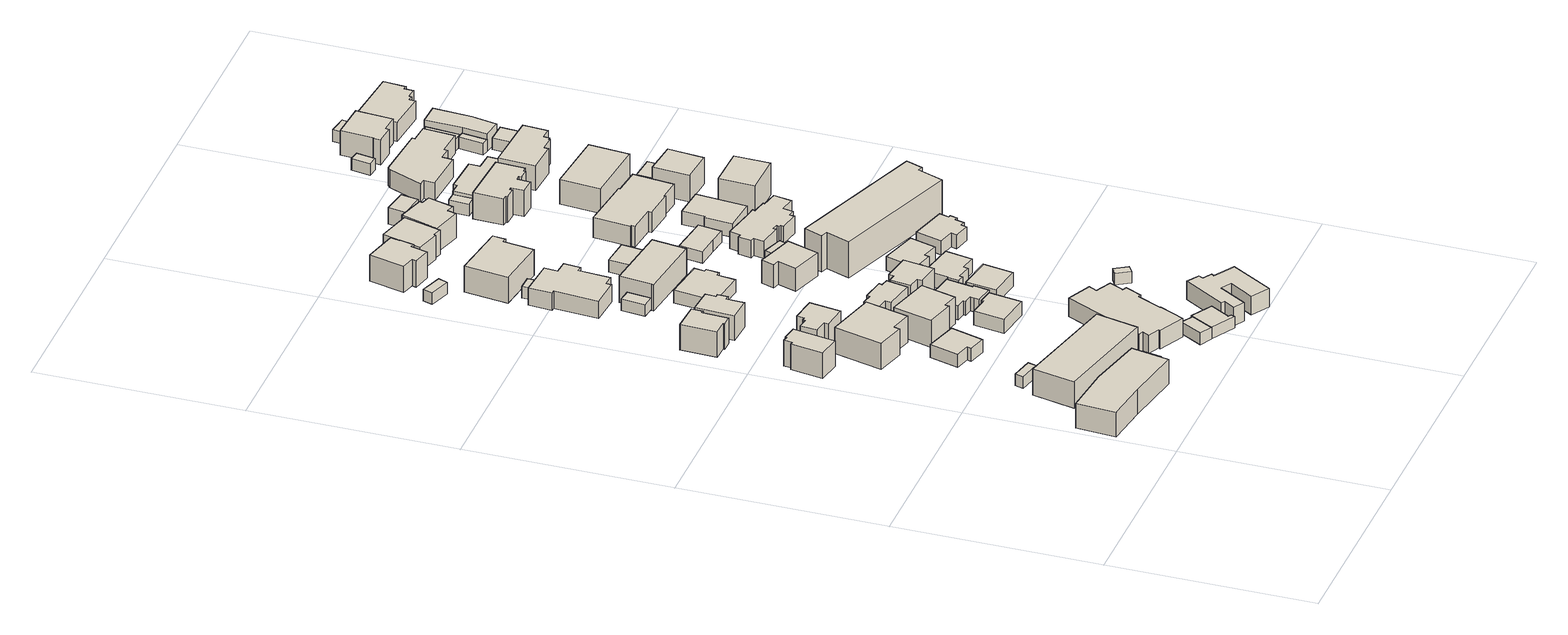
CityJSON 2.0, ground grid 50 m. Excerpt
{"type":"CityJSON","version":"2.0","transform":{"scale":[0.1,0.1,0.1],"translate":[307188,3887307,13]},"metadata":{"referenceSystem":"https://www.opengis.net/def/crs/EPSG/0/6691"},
"CityObjects":{
"building1":{"type":"Building","attributes":{"class":"3001","measuredHeight":2,"BuildingIDAttribute.prefecture":"22","BuildingIDAttribute.city":"22203","BuildingDetailAttribute.surveyYear":2015,"BuildingRiverFloodingRiskAttribute.description":"3","BuildingRiverFloodingRiskAttribute.rankOrg":"1","BuildingRiverFloodingRiskAttribute.depth":0.142,"BuildingRiverFloodingRiskAttribute.adminType":"1","BuildingRiverFloodingRiskAttribute.scale":"2","BuildingRiverFloodingRiskAttribute.duration":0},"geometry":[{"type":"Solid","lod":"1","boundaries":[[[[0,1,2,3,4,5]],[[4,6,7,5]],[[3,8,6,4]],[[2,9,8,3]],[[1,10,9,2]],[[0,11,10,1]],[[5,7,11,0]],[[6,8,9,10,11,7]]]]}]},
"building2":{"type":"Building","attributes":{"class":"3001","measuredHeight":2,"BuildingIDAttribute.prefecture":"22","BuildingIDAttribute.city":"22203","BuildingDetailAttribute.surveyYear":2015},"geometry":[{"type":"Solid","lod":"1","boundaries":[[[[12,13,14,15]],[[14,16,17,15]],[[13,18,16,14]],[[12,19,18,13]],[[15,17,19,12]],[[16,18,19,17]]]]}]},
"building3":{"type":"Building","attributes":{"class":"3001","measuredHeight":2,"BuildingIDAttribute.prefecture":"22","BuildingIDAttribute.city":"22203","BuildingDetailAttribute.surveyYear":2015,"BuildingRiverFloodingRiskAttribute.description":"3","BuildingRiverFloodingRiskAttribute.rankOrg":"1","BuildingRiverFloodingRiskAttribute.depth":0.048,"BuildingRiverFloodingRiskAttribute.adminType":"1","BuildingRiverFloodingRiskAttribute.scale":"2","BuildingRiverFloodingRiskAttribute.duration":0},"geometry":[{"type":"Solid","lod":"1","boundaries":[[[[20,21,22,23]],[[22,24,25,23]],[[21,26,24,22]],[[20,27,26,21]],[[23,25,27,20]],[[24,26,27,25]]]]}]},
"building4":{"type":"Building","attributes":{"class":"3001","measuredHeight":2,"BuildingIDAttribute.prefecture":"22","BuildingIDAttribute.city":"22203","BuildingDetailAttribute.surveyYear":2015,"BuildingRiverFloodingRiskAttribute.description":"3","BuildingRiverFloodingRiskAttribute.rankOrg":"1","BuildingRiverFloodingRiskAttribute.depth":0.373,"BuildingRiverFloodingRiskAttribute.adminType":"1","BuildingRiverFloodingRiskAttribute.scale":"2","BuildingRiverFloodingRiskAttribute.duration":0},"geometry":[{"type":"Solid","lod":"1","boundaries":[[[[28,29,30,31,32,33,34,35]],[[34,36,37,35]],[[33,38,36,34]],[[32,39,38,33]],[[31,40,39,32]],[[30,41,40,31]],[[29,42,41,30]],[[28,43,42,29]],[[35,37,43,28]],[[36,38,39,40,41,42,43,37]]]]}]},
"building5":{"type":"Building","attributes":{"class":"3001","measuredHeight":2,"BuildingIDAttribute.prefecture":"22","BuildingIDAttribute.city":"22203","BuildingDetailAttribute.surveyYear":2015},"geometry":[{"type":"Solid","lod":"1","boundaries":[[[[44,45,46,47]],[[46,48,49,47]],[[45,50,48,46]],[[44,51,50,45]],[[47,49,51,44]],[[48,50,51,49]]]]}]},
"building6":{"type":"Building","attributes":{"class":"3001","measuredHeight":2,"BuildingIDAttribute.prefecture":"22","BuildingIDAttribute.city":"22203","BuildingDetailAttribute.surveyYear":2015},"geometry":[{"type":"Solid","lod":"1","boundaries":[[[[52,53,54,55,56,57]],[[56,58,59,57]],[[55,60,58,56]],[[54,61,60,55]],[[53,62,61,54]],[[52,63,62,53]],[[57,59,63,52]],[[58,60,61,62,63,59]]]]}]},
"building7":{"type":"Building","attributes":{"class":"3001","measuredHeight":2,"BuildingIDAttribute.prefecture":"22","BuildingIDAttribute.city":"22203","BuildingDetailAttribute.surveyYear":2015,"BuildingRiverFloodingRiskAttribute.description":"3","BuildingRiverFloodingRiskAttribute.rankOrg":"1","BuildingRiverFloodingRiskAttribute.depth":0.05,"BuildingRiverFloodingRiskAttribute.adminType":"1","BuildingRiverFloodingRiskAttribute.scale":"2","BuildingRiverFloodingRiskAttribute.duration":0},"geometry":[{"type":"Solid","lod":"1","boundaries":[[[[64,65,66,67,68,69,70,71]],[[70,72,73,71]],[[69,74,72,70]],[[68,75,74,69]],[[67,76,75,68]],[[66,77,76,67]],[[65,78,77,66]],[[64,79,78,65]],[[71,73,79,64]],[[72,74,75,76,77,78,79,73]]]]}]},
"building8":{"type":"Building","attributes":{"class":"3001","measuredHeight":2,"BuildingIDAttribute.prefecture":"22","BuildingIDAttribute.city":"22203","BuildingDetailAttribute.surveyYear":2015,"BuildingRiverFloodingRiskAttribute.description":"3","BuildingRiverFloodingRiskAttribute.rankOrg":"1","BuildingRiverFloodingRiskAttribute.depth":0.159,"BuildingRiverFloodingRiskAttribute.adminType":"1","BuildingRiverFloodingRiskAttribute.scale":"2","BuildingRiverFloodingRiskAttribute.duration":0},"geometry":[{"type":"Solid","lod":"1","boundaries":[[[[80,81,82,83,84,85]],[[84,86,87,85]],[[83,88,86,84]],[[82,89,88,83]],[[81,90,89,82]],[[80,91,90,81]],[[85,87,91,80]],[[86,88,89,90,91,87]]]]}]},
"building9":{"type":"Building","attributes":{"class":"3001","measuredHeight":2,"BuildingIDAttribute.prefecture":"22","BuildingIDAttribute.city":"22203","BuildingDetailAttribute.surveyYear":2015,"BuildingRiverFloodingRiskAttribute.description":"3","BuildingRiverFloodingRiskAttribute.rankOrg":"1","BuildingRiverFloodingRiskAttribute.depth":0.328,"BuildingRiverFloodingRiskAttribute.adminType":"1","BuildingRiverFloodingRiskAttribute.scale":"2","BuildingRiverFloodingRiskAttribute.duration":0},"geometry":[{"type":"Solid","lod":"1","boundaries":[[[[92,93,94,95,96,97,98,99,100,101]],[[100,102,103,101]],[[99,104,102,100]],[[98,105,104,99]],[[97,106,105,98]],[[96,107,106,97]],[[95,108,107,96]],[[94,109,108,95]],[[93,110,109,94]],[[92,111,110,93]],[[101,103,111,92]],[[102,104,105,106,107,108,109,110,111,103]]]]}]},
"building10":{"type":"Building","attributes":{"class":"3001","measuredHeight":2,"BuildingIDAttribute.prefecture":"22","BuildingIDAttribute.city":"22203","BuildingDetailAttribute.surveyYear":2015,"BuildingRiverFloodingRiskAttribute.description":"3","BuildingRiverFloodingRiskAttribute.rankOrg":"1","BuildingRiverFloodingRiskAttribute.depth":0.077,"BuildingRiverFloodingRiskAttribute.adminType":"1","BuildingRiverFloodingRiskAttribute.scale":"2","BuildingRiverFloodingRiskAttribute.duration":0},"geometry":[{"type":"Solid","lod":"1","boundaries":[[[[112,113,114,115,116,117,118,119]],[[118,120,121,119]],[[117,122,120,118]],[[116,123,122,117]],[[115,124,123,116]],[[114,125,124,115]],[[113,126,125,114]],[[112,127,126,113]],[[119,121,127,112]],[[120,122,123,124,125,126,127,121]]]]}]},
"building11":{"type":"Building","attributes":{"class":"3001","measuredHeight":2,"BuildingIDAttribute.prefecture":"22","BuildingIDAttribute.city":"22203","BuildingDetailAttribute.surveyYear":2015,"BuildingRiverFloodingRiskAttribute.description":"3","BuildingRiverFloodingRiskAttribute.rankOrg":"1","BuildingRiverFloodingRiskAttribute.depth":0.062,"BuildingRiverFloodingRiskAttribute.adminType":"1","BuildingRiverFloodingRiskAttribute.scale":"2"},"geometry":[{"type":"Solid","lod":"1","boundaries":[[[[128,129,130,131,132,133]],[[132,134,135,133]],[[131,136,134,132]],[[130,137,136,131]],[[129,138,137,130]],[[128,139,138,129]],[[133,135,139,128]],[[134,136,137,138,139,135]]]]}]},
"building12":{"type":"Building","attributes":{"class":"3001","measuredHeight":2,"BuildingIDAttribute.prefecture":"22","BuildingIDAttribute.city":"22203","BuildingDetailAttribute.surveyYear":2015},"geometry":[{"type":"Solid","lod":"1","boundaries":[[[[140,141,142,143]],[[142,144,145,143]],[[141,146,144,142]],[[140,147,146,141]],[[143,145,147,140]],[[144,146,147,145]]]]}]},
"building13":{"type":"Building","attributes":{"class":"3001","measuredHeight":2,"BuildingIDAttribute.prefecture":"22","BuildingIDAttribute.city":"22203","BuildingDetailAttribute.surveyYear":2015},"geometry":[{"type":"Solid","lod":"1","boundaries":[[[[148,149,150,151,152,153,154,155,156,157,158,159,160,161,162,163]],[[162,164,165,163]],[[161,166,164,162]],[[160,167,166,161]],[[159,168,167,160]],[[158,169,168,159]],[[157,170,169,158]],[[156,171,170,157]],[[155,172,171,156]],[[154,173,172,155]],[[153,174,173,154]],[[152,175,174,153]],[[151,176,175,152]],[[150,177,176,151]],[[149,178,177,150]],[[148,179,178,149]],[[163,165,179,148]],[[164,166,167,168,169,170,171,172,173,174,175,176,177,178,179,165]]]]}]},
"building14":{"type":"Building","attributes":{"class":"3001","measuredHeight":2,"BuildingIDAttribute.prefecture":"22","BuildingIDAttribute.city":"22203","BuildingDetailAttribute.surveyYear":2015},"geometry":[{"type":"Solid","lod":"1","boundaries":[[[[180,181,182,183,184,185]],[[184,186,187,185]],[[183,188,186,184]],[[182,189,188,183]],[[181,190,189,182]],[[180,191,190,181]],[[185,187,191,180]],[[186,188,189,190,191,187]]]]}]},
"building15":{"type":"Building","attributes":{"class":"3001","measuredHeight":2,"BuildingIDAttribute.prefecture":"22","BuildingIDAttribute.city":"22203","BuildingDetailAttribute.surveyYear":2015,"BuildingRiverFloodingRiskAttribute.description":"3","BuildingRiverFloodingRiskAttribute.rankOrg":"1","BuildingRiverFloodingRiskAttribute.depth":0.125,"BuildingRiverFloodingRiskAttribute.adminType":"1","BuildingRiverFloodingRiskAttribute.scale":"2","BuildingRiverFloodingRiskAttribute.duration":0},"geometry":[{"type":"Solid","lod":"1","boundaries":[[[[192,193,194,195,196,197,198,199,200,201]],[[200,202,203,201]],[[199,204,202,200]],[[198,205,204,199]],[[197,206,205,198]],[[196,207,206,197]],[[195,208,207,196]],[[194,209,208,195]],[[193,210,209,194]],[[192,211,210,193]],[[201,203,211,192]],[[202,204,205,206,207,208,209,210,211,203]]]]}]},
"building16":{"type":"Building","attributes":{"class":"3001","measuredHeight":2,"BuildingIDAttribute.prefecture":"22","BuildingIDAttribute.city":"22203","BuildingDetailAttribute.surveyYear":2015},"geometry":[{"type":"Solid","lod":"1","boundaries":[[[[212,213,214,215,216,217]],[[216,218,219,217]],[[215,220,218,216]],[[214,221,220,215]],[[213,222,221,214]],[[212,223,222,213]],[[217,219,223,212]],[[218,220,221,222,223,219]]]]}]},
"building17":{"type":"Building","attributes":{"class":"3003","measuredHeight":2,"BuildingIDAttribute.prefecture":"22","BuildingIDAttribute.city":"22203","BuildingDetailAttribute.surveyYear":2015,"BuildingRiverFloodingRiskAttribute.description":"3","BuildingRiverFloodingRiskAttribute.rankOrg":"1","BuildingRiverFloodingRiskAttribute.depth":0.015,"BuildingRiverFloodingRiskAttribute.adminType":"1","BuildingRiverFloodingRiskAttribute.scale":"2","BuildingRiverFloodingRiskAttribute.duration":0},"geometry":[{"type":"Solid","lod":"1","boundaries":[[[[224,225,226,227]],[[226,228,229,227]],[[225,230,228,226]],[[224,231,230,225]],[[227,229,231,224]],[[228,230,231,229]]]]}]},
"building18":{"type":"Building","attributes":{"class":"3003","measuredHeight":2,"BuildingIDAttribute.prefecture":"22","BuildingIDAttribute.city":"22203","BuildingDetailAttribute.surveyYear":2015},"geometry":[{"type":"Solid","lod":"1","boundaries":[[[[232,233,234,235]],[[234,236,237,235]],[[233,238,236,234]],[[232,239,238,233]],[[235,237,239,232]],[[236,238,239,237]]]]}]},
"building19":{"type":"Building","attributes":{"class":"3001","measuredHeight":2,"BuildingIDAttribute.prefecture":"22","BuildingIDAttribute.city":"22203","BuildingDetailAttribute.surveyYear":2015,"BuildingRiverFloodingRiskAttribute.description":"3","BuildingRiverFloodingRiskAttribute.rankOrg":"1","BuildingRiverFloodingRiskAttribute.depth":0.062,"BuildingRiverFloodingRiskAttribute.adminType":"1","BuildingRiverFloodingRiskAttribute.scale":"2"},"geometry":[{"type":"Solid","lod":"1","boundaries":[[[[240,241,242,243,244,245,246,247,248,249,250]],[[249,251,252,250]],[[248,253,251,249]],[[247,254,253,248]],[[246,255,254,247]],[[245,256,255,246]],[[244,257,256,245]],[[243,258,257,244]],[[242,259,258,243]],[[241,260,259,242]],[[240,261,260,241]],[[250,252,261,240]],[[251,253,254,255,256,257,258,259,260,261,252]]]]}]},
"building20":{"type":"Building","attributes":{"class":"3001","measuredHeight":2,"BuildingIDAttribute.prefecture":"22","BuildingIDAttribute.city":"22203","BuildingDetailAttribute.surveyYear":2015,"BuildingRiverFloodingRiskAttribute.description":"3","BuildingRiverFloodingRiskAttribute.rankOrg":"1","BuildingRiverFloodingRiskAttribute.depth":0.014,"BuildingRiverFloodingRiskAttribute.adminType":"1","BuildingRiverFloodingRiskAttribute.scale":"2","BuildingRiverFloodingRiskAttribute.duration":0},"geometry":[{"type":"Solid","lod":"1","boundaries":[[[[262,263,264,265,266,267,268,269,270,271,272,273]],[[272,274,275,273]],[[271,276,274,272]],[[270,277,276,271]],[[269,278,277,270]],[[268,279,278,269]],[[267,280,279,268]],[[266,281,280,267]],[[265,282,281,266]],[[264,283,282,265]],[[263,284,283,264]],[[262,285,284,263]],[[273,275,285,262]],[[274,276,277,278,279,280,281,282,283,284,285,275]]]]}]},
"building21":{"type":"Building","attributes":{"class":"3001","measuredHeight":2,"BuildingIDAttribute.prefecture":"22","BuildingIDAttribute.city":"22203","BuildingDetailAttribute.surveyYear":2015},"geometry":[{"type":"Solid","lod":"1","boundaries":[[[[286,287,288,289]],[[288,290,291,289]],[[287,292,290,288]],[[286,293,292,287]],[[289,291,293,286]],[[290,292,293,291]]]]}]},
"building22":{"type":"Building","attributes":{"class":"3001","measuredHeight":2,"BuildingIDAttribute.prefecture":"22","BuildingIDAttribute.city":"22203","BuildingDetailAttribute.surveyYear":2015,"BuildingRiverFloodingRiskAttribute.description":"3","BuildingRiverFloodingRiskAttribute.rankOrg":"1","BuildingRiverFloodingRiskAttribute.depth":0.091,"BuildingRiverFloodingRiskAttribute.adminType":"1","BuildingRiverFloodingRiskAttribute.scale":"2","BuildingRiverFloodingRiskAttribute.duration":0},"geometry":[{"type":"Solid","lod":"1","boundaries":[[[[294,295,296,297,298,299,300,301]],[[300,302,303,301]],[[299,304,302,300]],[[298,305,304,299]],[[297,306,305,298]],[[296,307,306,297]],[[295,308,307,296]],[[294,309,308,295]],[[301,303,309,294]],[[302,304,305,306,307,308,309,303]]]]}]},
"building23":{"type":"Building","attributes":{"class":"3001","measuredHeight":2,"BuildingIDAttribute.prefecture":"22","BuildingIDAttribute.city":"22203","BuildingDetailAttribute.surveyYear":2015,"BuildingRiverFloodingRiskAttribute.description":"3","BuildingRiverFloodingRiskAttribute.rankOrg":"1","BuildingRiverFloodingRiskAttribute.depth":0.058,"BuildingRiverFloodingRiskAttribute.adminType":"1","BuildingRiverFloodingRiskAttribute.scale":"2"},"geometry":[{"type":"Solid","lod":"1","boundaries":[[[[310,311,312,313,314,315,316,317]],[[316,318,319,317]],[[315,320,318,316]],[[314,321,320,315]],[[313,322,321,314]],[[312,323,322,313]],[[311,324,323,312]],[[310,325,324,311]],[[317,319,325,310]],[[318,320,321,322,323,324,325,319]]]]}]},
"building24":{"type":"Building","attributes":{"class":"3001","measuredHeight":2,"BuildingIDAttribute.prefecture":"22","BuildingIDAttribute.city":"22203","BuildingDetailAttribute.surveyYear":2015,"BuildingRiverFloodingRiskAttribute.description":"3","BuildingRiverFloodingRiskAttribute.rankOrg":"1","BuildingRiverFloodingRiskAttribute.depth":0.061,"BuildingRiverFloodingRiskAttribute.adminType":"1","BuildingRiverFloodingRiskAttribute.scale":"2","BuildingRiverFloodingRiskAttribute.duration":0},"geometry":[{"type":"Solid","lod":"1","boundaries":[[[[326,327,328,329,330]],[[329,331,332,330]],[[328,333,331,329]],[[327,334,333,328]],[[326,335,334,327]],[[330,332,335,326]],[[331,333,334,335,332]]]]}]},
"building25":{"type":"Building","attributes":{"class":"3001","measuredHeight":2,"BuildingIDAttribute.prefecture":"22","BuildingIDAttribute.city":"22203","BuildingDetailAttribute.surveyYear":2015,"BuildingRiverFloodingRiskAttribute.description":"3","BuildingRiverFloodingRiskAttribute.rankOrg":"1","BuildingRiverFloodingRiskAttribute.depth":0.121,"BuildingRiverFloodingRiskAttribute.adminType":"1","BuildingRiverFloodingRiskAttribute.scale":"2","BuildingRiverFloodingRiskAttribute.duration":0},"geometry":[{"type":"Solid","lod":"1","boundaries":[[[[336,337,338,339,340,341,342,343,344,345,346,347,348,349]],[[348,350,351,349]],[[347,352,350,348]],[[346,353,352,347]],[[345,354,353,346]],[[344,355,354,345]],[[343,356,355,344]],[[342,357,356,343]],[[341,358,357,342]],[[340,359,358,341]],[[339,360,359,340]],[[338,361,360,339]],[[337,362,361,338]],[[336,363,362,337]],[[349,351,363,336]],[[350,352,353,354,355,356,357,358,359,360,361,362,363,351]]]]}]},
"building26":{"type":"Building","attributes":{"class":"3001","measuredHeight":2,"BuildingIDAttribute.prefecture":"22","BuildingIDAttribute.city":"22203","BuildingDetailAttribute.surveyYear":2015,"BuildingRiverFloodingRiskAttribute.description":"3","BuildingRiverFloodingRiskAttribute.rankOrg":"1","BuildingRiverFloodingRiskAttribute.depth":0.13,"BuildingRiverFloodingRiskAttribute.adminType":"1","BuildingRiverFloodingRiskAttribute.scale":"2","BuildingRiverFloodingRiskAttribute.duration":0},"geometry":[{"type":"Solid","lod":"1","boundaries":[[[[364,365,366,367,368,369]],[[368,370,371,369]],[[367,372,370,368]],[[366,373,372,367]],[[365,374,373,366]],[[364,375,374,365]],[[369,371,375,364]],[[370,372,373,374,375,371]]]]}]},
"building27":{"type":"Building","attributes":{"class":"3001","measuredHeight":2,"BuildingIDAttribute.prefecture":"22","BuildingIDAttribute.city":"22203","BuildingDetailAttribute.surveyYear":2015},"geometry":[{"type":"Solid","lod":"1","boundaries":[[[[376,377,378,379,380,381,382,383,384,385]],[[384,386,387,385]],[[383,388,386,384]],[[382,389,388,383]],[[381,390,389,382]],[[380,391,390,381]],[[379,392,391,380]],[[378,393,392,379]],[[377,394,393,378]],[[376,395,394,377]],[[385,387,395,376]],[[386,388,389,390,391,392,393,394,395,387]]]]}]},
"building28":{"type":"Building","attributes":{"class":"3001","measuredHeight":2,"BuildingIDAttribute.prefecture":"22","BuildingIDAttribute.city":"22203","BuildingDetailAttribute.surveyYear":2015},"geometry":[{"type":"Solid","lod":"1","boundaries":[[[[396,397,398,399]],[[398,400,401,399]],[[397,402,400,398]],[[396,403,402,397]],[[399,401,403,396]],[[400,402,403,401]]]]}]},
"building29":{"type":"Building","attributes":{"class":"3001","measuredHeight":2,"BuildingIDAttribute.prefecture":"22","BuildingIDAttribute.city":"22203","BuildingDetailAttribute.surveyYear":2015,"BuildingRiverFloodingRiskAttribute.description":"3","BuildingRiverFloodingRiskAttribute.rankOrg":"1","BuildingRiverFloodingRiskAttribute.depth":0.144,"BuildingRiverFloodingRiskAttribute.adminType":"1","BuildingRiverFloodingRiskAttribute.scale":"2"},"geometry":[{"type":"Solid","lod":"1","boundaries":[[[[404,405,406,407,408,409]],[[408,410,411,409]],[[407,412,410,408]],[[406,413,412,407]],[[405,414,413,406]],[[404,415,414,405]],[[409,411,415,404]],[[410,412,413,414,415,411]]]]}]},
"building30":{"type":"Building","attributes":{"class":"3001","measuredHeight":2,"BuildingIDAttribute.prefecture":"22","BuildingIDAttribute.city":"22203","BuildingDetailAttribute.surveyYear":2015},"geometry":[{"type":"Solid","lod":"1","boundaries":[[[[416,417,418,419,420,421,422,423,424,425]],[[424,426,427,425]],[[423,428,426,424]],[[422,429,428,423]],[[421,430,429,422]],[[420,431,430,421]],[[419,432,431,420]],[[418,433,432,419]],[[417,434,433,418]],[[416,435,434,417]],[[425,427,435,416]],[[426,428,429,430,431,432,433,434,435,427]]]]}]},
"building31":{"type":"Building","attributes":{"class":"3001","measuredHeight":2,"BuildingIDAttribute.prefecture":"22","BuildingIDAttribute.city":"22203","BuildingDetailAttribute.surveyYear":2015},"geometry":[{"type":"Solid","lod":"1","boundaries":[[[[436,437,438,439]],[[438,440,441,439]],[[437,442,440,438]],[[436,443,442,437]],[[439,441,443,436]],[[440,442,443,441]]]]}]},
"building32":{"type":"Building","attributes":{"class":"3001","measuredHeight":2,"BuildingIDAttribute.prefecture":"22","BuildingIDAttribute.city":"22203","BuildingDetailAttribute.surveyYear":2015,"BuildingRiverFloodingRiskAttribute.description":"3","BuildingRiverFloodingRiskAttribute.rankOrg":"1","BuildingRiverFloodingRiskAttribute.depth":0.283,"BuildingRiverFloodingRiskAttribute.adminType":"1","BuildingRiverFloodingRiskAttribute.scale":"2","BuildingRiverFloodingRiskAttribute.duration":0},"geometry":[{"type":"Solid","lod":"1","boundaries":[[[[444,445,446,447]],[[446,448,449,447]],[[445,450,448,446]],[[444,451,450,445]],[[447,449,451,444]],[[448,450,451,449]]]]}]},
"building33":{"type":"Building","attributes":{"class":"3001","measuredHeight":2,"BuildingIDAttribute.prefecture":"22","BuildingIDAttribute.city":"22203","BuildingDetailAttribute.surveyYear":2015,"BuildingRiverFloodingRiskAttribute.description":"3","BuildingRiverFloodingRiskAttribute.rankOrg":"1","BuildingRiverFloodingRiskAttribute.depth":0.06,"BuildingRiverFloodingRiskAttribute.adminType":"1","BuildingRiverFloodingRiskAttribute.scale":"2","BuildingRiverFloodingRiskAttribute.duration":0},"geometry":[{"type":"Solid","lod":"1","boundaries":[[[[452,453,454,455,456,457,458,459]],[[458,460,461,459]],[[457,462,460,458]],[[456,463,462,457]],[[455,464,463,456]],[[454,465,464,455]],[[453,466,465,454]],[[452,467,466,453]],[[459,461,467,452]],[[460,462,463,464,465,466,467,461]]]]}]},
"building34":{"type":"Building","attributes":{"class":"3001","measuredHeight":2,"BuildingIDAttribute.prefecture":"22","BuildingIDAttribute.city":"22203","BuildingDetailAttribute.surveyYear":2015},"geometry":[{"type":"Solid","lod":"1","boundaries":[[[[468,469,470,471,472,473,474,475]],[[474,476,477,475]],[[473,478,476,474]],[[472,479,478,473]],[[471,480,479,472]],[[470,481,480,471]],[[469,482,481,470]],[[468,483,482,469]],[[475,477,483,468]],[[476,478,479,480,481,482,483,477]]]]}]},
"building35":{"type":"Building","attributes":{"class":"3001","measuredHeight":2,"BuildingIDAttribute.prefecture":"22","BuildingIDAttribute.city":"22203","BuildingDetailAttribute.surveyYear":2015},"geometry":[{"type":"Solid","lod":"1","boundaries":[[[[484,485,486,487]],[[486,488,489,487]],[[485,490,488,486]],[[484,491,490,485]],[[487,489,491,484]],[[488,490,491,489]]]]}]},
"building36":{"type":"Building","attributes":{"class":"3001","measuredHeight":2,"BuildingIDAttribute.prefecture":"22","BuildingIDAttribute.city":"22203","BuildingDetailAttribute.surveyYear":2015,"BuildingRiverFloodingRiskAttribute.description":"3","BuildingRiverFloodingRiskAttribute.rankOrg":"1","BuildingRiverFloodingRiskAttribute.depth":0.018,"BuildingRiverFloodingRiskAttribute.adminType":"1","BuildingRiverFloodingRiskAttribute.scale":"2","BuildingRiverFloodingRiskAttribute.duration":0},"geometry":[{"type":"Solid","lod":"1","boundaries":[[[[492,493,494,495,496,497]],[[496,498,499,497]],[[495,500,498,496]],[[494,501,500,495]],[[493,502,501,494]],[[492,503,502,493]],[[497,499,503,492]],[[498,500,501,502,503,499]]]]}]},
"building37":{"type":"Building","attributes":{"class":"3001","measuredHeight":2,"BuildingIDAttribute.prefecture":"22","BuildingIDAttribute.city":"22203","BuildingDetailAttribute.surveyYear":2015,"BuildingRiverFloodingRiskAttribute.description":"3","BuildingRiverFloodingRiskAttribute.rankOrg":"1","BuildingRiverFloodingRiskAttribute.depth":0.148,"BuildingRiverFloodingRiskAttribute.adminType":"1","BuildingRiverFloodingRiskAttribute.scale":"2"},"geometry":[{"type":"Solid","lod":"1","boundaries":[[[[504,505,506,507,508,509,510,511]],[[510,512,513,511]],[[509,514,512,510]],[[508,515,514,509]],[[507,516,515,508]],[[506,517,516,507]],[[505,518,517,506]],[[504,519,518,505]],[[511,513,519,504]],[[512,514,515,516,517,518,519,513]]]]}]},
"building38":{"type":"Building","attributes":{"class":"3001","measuredHeight":2,"BuildingIDAttribute.prefecture":"22","BuildingIDAttribute.city":"22203","BuildingDetailAttribute.surveyYear":2015},"geometry":[{"type":"Solid","lod":"1","boundaries":[[[[520,521,522,523,524,525,526,527,528,529,530,531]],[[530,532,533,531]],[[529,534,532,530]],[[528,535,534,529]],[[527,536,535,528]],[[526,537,536,527]],[[525,538,537,526]],[[524,539,538,525]],[[523,540,539,524]],[[522,541,540,523]],[[521,542,541,522]],[[520,543,542,521]],[[531,533,543,520]],[[532,534,535,536,537,538,539,540,541,542,543,533]]]]}]},
"building39":{"type":"Building","attributes":{"class":"3001","measuredHeight":2,"BuildingIDAttribute.prefecture":"22","BuildingIDAttribute.city":"22203","BuildingDetailAttribute.surveyYear":2015},"geometry":[{"type":"Solid","lod":"1","boundaries":[[[[544,545,546,547]],[[546,548,549,547]],[[545,550,548,546]],[[544,551,550,545]],[[547,549,551,544]],[[548,550,551,549]]]]}]},
"building40":{"type":"Building","attributes":{"class":"3001","measuredHeight":2,"BuildingIDAttribute.prefecture":"22","BuildingIDAttribute.city":"22203","BuildingDetailAttribute.surveyYear":2015,"BuildingRiverFloodingRiskAttribute.description":"3","BuildingRiverFloodingRiskAttribute.rankOrg":"1","BuildingRiverFloodingRiskAttribute.depth":0.036,"BuildingRiverFloodingRiskAttribute.adminType":"1","BuildingRiverFloodingRiskAttribute.scale":"2"},"geometry":[{"type":"Solid","lod":"1","boundaries":[[[[552,553,554,555,556,557,558,559,560,561,562,563,564,565,566,567,568,569,570,571,572,573,574]],[[573,575,576,574]],[[572,577,575,573]],[[571,578,577,572]],[[570,579,578,571]],[[569,580,579,570]],[[568,581,580,569]],[[567,582,581,568]],[[566,583,582,567]],[[565,584,583,566]],[[564,585,584,565]],[[563,586,585,564]],[[562,587,586,563]],[[561,588,587,562]],[[560,589,588,561]],[[559,590,589,560]],[[558,591,590,559]],[[557,592,591,558]],[[556,593,592,557]],[[555,594,593,556]],[[554,595,594,555]],[[553,596,595,554]],[[552,597,596,553]],[[574,576,597,552]],[[575,577,578,579,580,581,582,583,584,585,586,587,588,589,590,591,592,593,594,595,596,597,576]]]]}]},
"building41":{"type":"Building","attributes":{"class":"3002","measuredHeight":2,"BuildingIDAttribute.prefecture":"22","BuildingIDAttribute.city":"22203","BuildingDetailAttribute.surveyYear":2015,"BuildingRiverFloodingRiskAttribute.description":"3","BuildingRiverFloodingRiskAttribute.rankOrg":"1","BuildingRiverFloodingRiskAttribute.depth":0.064,"BuildingRiverFloodingRiskAttribute.adminType":"1","BuildingRiverFloodingRiskAttribute.scale":"2"},"geometry":[{"type":"Solid","lod":"1","boundaries":[[[[598,599,600,601,602,603,604,605]],[[604,606,607,605]],[[603,608,606,604]],[[602,609,608,603]],[[601,610,609,602]],[[600,611,610,601]],[[599,612,611,600]],[[598,613,612,599]],[[605,607,613,598]],[[606,608,609,610,611,612,613,607]]]]}]},
"building42":{"type":"Building","attributes":{"class":"3001","measuredHeight":2,"BuildingIDAttribute.prefecture":"22","BuildingIDAttribute.city":"22203","BuildingDetailAttribute.surveyYear":2015,"BuildingRiverFloodingRiskAttribute.description":"3","BuildingRiverFloodingRiskAttribute.rankOrg":"1","BuildingRiverFloodingRiskAttribute.depth":0.148,"BuildingRiverFloodingRiskAttribute.adminType":"1","BuildingRiverFloodingRiskAttribute.scale":"2","BuildingRiverFloodingRiskAttribute.duration":0},"geometry":[{"type":"Solid","lod":"1","boundaries":[[[[614,615,616,617]],[[616,618,619,617]],[[615,620,618,616]],[[614,621,620,615]],[[617,619,621,614]],[[618,620,621,619]]]]}]},
"building43":{"type":"Building","attributes":{"class":"3001","measuredHeight":2,"BuildingIDAttribute.prefecture":"22","BuildingIDAttribute.city":"22203","BuildingDetailAttribute.surveyYear":2015,"BuildingRiverFloodingRiskAttribute.description":"3","BuildingRiverFloodingRiskAttribute.rankOrg":"1","BuildingRiverFloodingRiskAttribute.depth":0.015,"BuildingRiverFloodingRiskAttribute.adminType":"1","BuildingRiverFloodingRiskAttribute.scale":"2","BuildingRiverFloodingRiskAttribute.duration":0},"geometry":[{"type":"Solid","lod":"1","boundaries":[[[[622,623,624,625,626,627]],[[626,628,629,627]],[[625,630,628,626]],[[624,631,630,625]],[[623,632,631,624]],[[622,633,632,623]],[[627,629,633,622]],[[628,630,631,632,633,629]]]]}]},
"building44":{"type":"Building","attributes":{"class":"3001","measuredHeight":2,"BuildingIDAttribute.prefecture":"22","BuildingIDAttribute.city":"22203","BuildingDetailAttribute.surveyYear":2015,"BuildingRiverFloodingRiskAttribute.description":"3","BuildingRiverFloodingRiskAttribute.rankOrg":"1","BuildingRiverFloodingRiskAttribute.depth":0.052,"BuildingRiverFloodingRiskAttribute.adminType":"1","BuildingRiverFloodingRiskAttribute.scale":"2","BuildingRiverFloodingRiskAttribute.duration":0},"geometry":[{"type":"Solid","lod":"1","boundaries":[[[[634,635,636,637,638,639,640,641,642,643,644,645]],[[644,646,647,645]],[[643,648,646,644]],[[642,649,648,643]],[[641,650,649,642]],[[640,651,650,641]],[[639,652,651,640]],[[638,653,652,639]],[[637,654,653,638]],[[636,655,654,637]],[[635,656,655,636]],[[634,657,656,635]],[[645,647,657,634]],[[646,648,649,650,651,652,653,654,655,656,657,647]]]]}]},
"building45":{"type":"Building","attributes":{"class":"3003","measuredHeight":2,"BuildingIDAttribute.prefecture":"22","BuildingIDAttribute.city":"22203","BuildingDetailAttribute.surveyYear":2015,"BuildingRiverFloodingRiskAttribute.description":"3","BuildingRiverFloodingRiskAttribute.rankOrg":"1","BuildingRiverFloodingRiskAttribute.depth":0.175,"BuildingRiverFloodingRiskAttribute.adminType":"1","BuildingRiverFloodingRiskAttribute.scale":"2"},"geometry":[{"type":"Solid","lod":"1","boundaries":[[[[658,659,660,661]],[[660,662,663,661]],[[659,664,662,660]],[[658,665,664,659]],[[661,663,665,658]],[[662,664,665,663]]]]}]},
"building46":{"type":"Building","attributes":{"class":"3001","measuredHeight":2,"BuildingIDAttribute.prefecture":"22","BuildingIDAttribute.city":"22203","BuildingDetailAttribute.surveyYear":2015,"BuildingRiverFloodingRiskAttribute.description":"3","BuildingRiverFloodingRiskAttribute.rankOrg":"1","BuildingRiverFloodingRiskAttribute.depth":0.132,"BuildingRiverFloodingRiskAttribute.adminType":"1","BuildingRiverFloodingRiskAttribute.scale":"2","BuildingRiverFloodingRiskAttribute.duration":0},"geometry":[{"type":"Solid","lod":"1","boundaries":[[[[666,667,668,669,670,671,672,673,674,675,676,677,678,679,680,681]],[[680,682,683,681]],[[679,684,682,680]],[[678,685,684,679]],[[677,686,685,678]],[[676,687,686,677]],[[675,688,687,676]],[[674,689,688,675]],[[673,690,689,674]],[[672,691,690,673]],[[671,692,691,672]],[[670,693,692,671]],[[669,694,693,670]],[[668,695,694,669]],[[667,696,695,668]],[[666,697,696,667]],[[681,683,697,666]],[[682,684,685,686,687,688,689,690,691,692,693,694,695,696,697,683]]]]}]},
"building47":{"type":"Building","attributes":{"class":"3001","measuredHeight":2,"BuildingIDAttribute.prefecture":"22","BuildingIDAttribute.city":"22203","BuildingDetailAttribute.surveyYear":2015},"geometry":[{"type":"Solid","lod":"1","boundaries":[[[[698,699,700,701]],[[700,702,703,701]],[[699,704,702,700]],[[698,705,704,699]],[[701,703,705,698]],[[702,704,705,703]]]]}]},
"building48":{"type":"Building","attributes":{"class":"3001","measuredHeight":2,"BuildingIDAttribute.prefecture":"22","BuildingIDAttribute.city":"22203","BuildingDetailAttribute.surveyYear":2015},"geometry":[{"type":"Solid","lod":"1","boundaries":[[[[706,707,708,709,710,711,712,713,714]],[[713,715,716,714]],[[712,717,715,713]],[[711,718,717,712]],[[710,719,718,711]],[[709,720,719,710]],[[708,721,720,709]],[[707,722,721,708]],[[706,723,722,707]],[[714,716,723,706]],[[715,717,718,719,720,721,722,723,716]]]]}]},
"building49":{"type":"Building","attributes":{"class":"3001","measuredHeight":2,"BuildingIDAttribute.prefecture":"22","BuildingIDAttribute.city":"22203","BuildingDetailAttribute.surveyYear":2015},"geometry":[{"type":"Solid","lod":"1","boundaries":[[[[724,725,726,727]],[[726,728,729,727]],[[725,730,728,726]],[[724,731,730,725]],[[727,729,731,724]],[[728,730,731,729]]]]}]},
"building50":{"type":"Building","attributes":{"class":"3001","measuredHeight":2,"BuildingIDAttribute.prefecture":"22","BuildingIDAttribute.city":"22203","BuildingDetailAttribute.surveyYear":2015},"geometry":[{"type":"Solid","lod":"1","boundaries":[[[[732,733,734,735]],[[734,736,737,735]],[[733,738,736,734]],[[732,739,738,733]],[[735,737,739,732]],[[736,738,739,737]]]]}]},
"building51":{"type":"Building","attributes":{"class":"3003","measuredHeight":2,"BuildingIDAttribute.prefecture":"22","BuildingIDAttribute.city":"22203","BuildingDetailAttribute.surveyYear":2015},"geometry":[{"type":"Solid","lod":"1","boundaries":[[[[740,741,742,743]],[[742,744,745,743]],[[741,746,744,742]],[[740,747,746,741]],[[743,745,747,740]],[[744,746,747,745]]]]}]},
"building52":{"type":"Building","attributes":{"class":"3001","measuredHeight":2,"BuildingIDAttribute.prefecture":"22","BuildingIDAttribute.city":"22203","BuildingDetailAttribute.surveyYear":2015,"BuildingRiverFloodingRiskAttribute.description":"3","BuildingRiverFloodingRiskAttribute.rankOrg":"1","BuildingRiverFloodingRiskAttribute.depth":0.107,"BuildingRiverFloodingRiskAttribute.adminType":"1","BuildingRiverFloodingRiskAttribute.scale":"2"},"geometry":[{"type":"Solid","lod":"1","boundaries":[[[[748,749,750,751,752,753,754,755,756,757,758,759,760]],[[759,761,762,760]],[[758,763,761,759]],[[757,764,763,758]],[[756,765,764,757]],[[755,766,765,756]],[[754,767,766,755]],[[753,768,767,754]],[[752,769,768,753]],[[751,770,769,752]],[[750,771,770,751]],[[749,772,771,750]],[[748,773,772,749]],[[760,762,773,748]],[[761,763,764,765,766,767,768,769,770,771,772,773,762]]]]}]},
"building53":{"type":"Building","attributes":{"class":"3003","measuredHeight":2,"BuildingIDAttribute.prefecture":"22","BuildingIDAttribute.city":"22203","BuildingDetailAttribute.surveyYear":2015},"geometry":[{"type":"Solid","lod":"1","boundaries":[[[[774,775,776,777]],[[776,778,779,777]],[[775,780,778,776]],[[774,781,780,775]],[[777,779,781,774]],[[778,780,781,779]]]]}]},
"building54":{"type":"Building","attributes":{"class":"3001","measuredHeight":2,"BuildingIDAttribute.prefecture":"22","BuildingIDAttribute.city":"22203","BuildingDetailAttribute.surveyYear":2015},"geometry":[{"type":"Solid","lod":"1","boundaries":[[[[782,783,784,785,786,787,788,789,790,791]],[[790,792,793,791]],[[789,794,792,790]],[[788,795,794,789]],[[787,796,795,788]],[[786,797,796,787]],[[785,798,797,786]],[[784,799,798,785]],[[783,800,799,784]],[[782,801,800,783]],[[791,793,801,782]],[[792,794,795,796,797,798,799,800,801,793]]]]}]},
"building55":{"type":"Building","attributes":{"class":"3001","measuredHeight":2,"BuildingIDAttribute.prefecture":"22","BuildingIDAttribute.city":"22203","BuildingDetailAttribute.surveyYear":2015},"geometry":[{"type":"Solid","lod":"1","boundaries":[[[[802,803,804,805,806,807,808,809]],[[808,810,811,809]],[[807,812,810,808]],[[806,813,812,807]],[[805,814,813,806]],[[804,815,814,805]],[[803,816,815,804]],[[802,817,816,803]],[[809,811,817,802]],[[810,812,813,814,815,816,817,811]]]]}]},
"building56":{"type":"Building","attributes":{"class":"3003","measuredHeight":2,"BuildingIDAttribute.prefecture":"22","BuildingIDAttribute.city":"22203","BuildingDetailAttribute.surveyYear":2015},"geometry":[{"type":"Solid","lod":"1","boundaries":[[[[818,819,820,821]],[[820,822,823,821]],[[819,824,822,820]],[[818,825,824,819]],[[821,823,825,818]],[[822,824,825,823]]]]}]},
"building57":{"type":"Building","attributes":{"class":"3001","measuredHeight":2,"BuildingIDAttribute.prefecture":"22","BuildingIDAttribute.city":"22203","BuildingDetailAttribute.surveyYear":2015},"geometry":[{"type":"Solid","lod":"1","boundaries":[[[[826,827,828,829]],[[828,830,831,829]],[[827,832,830,828]],[[826,833,832,827]],[[829,831,833,826]],[[830,832,833,831]]]]}]},
"building58":{"type":"Building","attributes":{"class":"3003","measuredHeight":2,"BuildingIDAttribute.prefecture":"22","BuildingIDAttribute.city":"22203","BuildingDetailAttribute.surveyYear":2015},"geometry":[{"type":"Solid","lod":"1","boundaries":[[[[834,835,836,837]],[[836,838,839,837]],[[835,840,838,836]],[[834,841,840,835]],[[837,839,841,834]],[[838,840,841,839]]]]}]},
"building59":{"type":"Building","attributes":{"class":"3003","measuredHeight":2,"BuildingIDAttribute.prefecture":"22","BuildingIDAttribute.city":"22203","BuildingDetailAttribute.surveyYear":2015},"geometry":[{"type":"Solid","lod":"1","boundaries":[[[[842,843,844,845]],[[844,846,847,845]],[[843,848,846,844]],[[842,849,848,843]],[[845,847,849,842]],[[846,848,849,847]]]]}]},
"building60":{"type":"Building","attributes":{"class":"3001","measuredHeight":2,"BuildingIDAttribute.prefecture":"22","BuildingIDAttribute.city":"22203","BuildingDetailAttribute.surveyYear":2015},"geometry":[{"type":"Solid","lod":"1","boundaries":[[[[850,851,818,821,852,853]],[[852,854,855,853]],[[821,856,854,852]],[[818,857,856,821]],[[851,858,857,818]],[[850,859,858,851]],[[853,855,859,850]],[[854,856,857,858,859,855]]]]}]},
"building61":{"type":"Building","attributes":{"class":"3001","measuredHeight":2,"BuildingIDAttribute.prefecture":"22","BuildingIDAttribute.city":"22203","BuildingDetailAttribute.surveyYear":2015},"geometry":[{"type":"Solid","lod":"1","boundaries":[[[[860,861,862,863,864,865,866,867,868,869]],[[868,870,871,869]],[[867,872,870,868]],[[866,873,872,867]],[[865,874,873,866]],[[864,875,874,865]],[[863,876,875,864]],[[862,877,876,863]],[[861,878,877,862]],[[860,879,878,861]],[[869,871,879,860]],[[870,872,873,874,875,876,877,878,879,871]]]]}]}
},
"vertices":[
[108,129,13],[4,142,13],[12,239,13],[133,227,13],[269,196,13],[251,103,13],[269,196,77],[251,103,77],[133,227,77],[12,239,77],[4,142,77],[108,129,77],
[123,399,18],[128,420,18],[182,408,18],[177,387,18],[182,408,48],[177,387,48],[128,420,48],[123,399,48],
[85,268,15],[108,372,15],[370,312,15],[347,208,15],[370,312,83],[347,208,83],[108,372,83],[85,268,83],
[79,822,16],[22,832,16],[35,911,16],[42,910,16],[45,931,16],[58,928,16],[59,932,16],[96,926,16],[59,932,83],[96,926,83],[58,928,83],[45,931,83],[42,910,83],[35,911,83],[22,832,83],[79,822,83],
[311,176,16],[305,139,16],[274,145,16],[281,181,16],[274,145,46],[281,181,46],[305,139,46],[311,176,46],
[255,611,20],[232,531,20],[189,543,20],[192,553,20],[156,563,20],[176,634,20],[156,563,54],[176,634,54],[192,553,54],[189,543,54],[232,531,54],[255,611,54],
[30,1168,19],[100,1165,19],[99,1137,19],[93,1138,19],[90,1074,19],[64,1075,19],[64,1078,19],[27,1080,19],[64,1078,85],[27,1080,85],[64,1075,85],[90,1074,85],[93,1138,85],[99,1137,85],[100,1165,85],[30,1168,85],
[247,807,20],[220,701,20],[167,715,20],[164,701,20],[93,720,20],[124,839,20],[93,720,88],[124,839,88],[164,701,88],[167,715,88],[220,701,88],[247,807,88],
[211,927,17],[200,851,17],[141,859,17],[142,869,17],[108,874,17],[113,916,17],[138,912,17],[139,919,17],[147,918,17],[150,936,17],[147,918,83],[150,936,83],[139,919,83],[138,912,83],[113,916,83],[108,874,83],[142,869,83],[141,859,83],[200,851,83],[211,927,83],
[107,1160,21],[168,1156,21],[167,1130,21],[175,1130,21],[174,1104,21],[164,1105,21],[162,1062,21],[102,1065,21],[162,1062,85],[102,1065,85],[164,1105,85],[174,1104,85],[175,1130,85],[167,1130,85],[168,1156,85],[107,1160,85],
[347,712,21],[324,626,21],[286,636,21],[284,626,21],[214,645,21],[240,741,21],[214,645,91],[240,741,91],[284,626,91],[286,636,91],[324,626,91],[347,712,91],
[456,144,15],[485,127,15],[455,73,15],[425,89,15],[455,73,45],[425,89,45],[485,127,45],[456,144,45],
[380,167,15],[382,171,15],[353,185,15],[361,201,15],[350,206,15],[443,402,15],[503,374,15],[493,354,15],[532,335,15],[515,300,15],[525,295,15],[506,255,15],[499,258,15],[471,198,15],[473,197,15],[444,136,15],[473,197,63],[444,136,63],[471,198,63],[499,258,63],[506,255,63],[525,295,63],[515,300,63],[532,335,63],[493,354,63],[503,374,63],[443,402,63],[350,206,63],[361,201,63],[353,185,63],[382,171,63],[380,167,63],
[542,102,14],[514,54,14],[521,49,14],[516,40,14],[457,74,14],[490,132,14],[457,74,44],[490,132,44],[516,40,44],[521,49,44],[514,54,44],[542,102,44],
[277,809,19],[278,817,19],[334,807,19],[332,799,19],[351,795,19],[341,742,19],[267,756,19],[269,771,19],[244,775,19],[251,814,19],[244,775,84],[251,814,84],[269,771,84],[267,756,84],[341,742,84],[351,795,84],[332,799,84],[334,807,84],[278,817,84],[277,809,84],
[321,511,21],[333,586,21],[380,579,21],[380,584,21],[417,578,21],[405,498,21],[417,578,57],[405,498,57],[380,584,57],[380,579,57],[333,586,57],[321,511,57],
[130,1283,24],[136,1341,24],[167,1337,24],[161,1279,24],[167,1337,54],[161,1279,54],[136,1341,54],[130,1283,54],
[21,1742,27],[29,1766,27],[82,1748,27],[74,1725,27],[82,1748,57],[74,1725,57],[29,1766,57],[21,1742,57],
[440,685,21],[429,621,21],[434,620,21],[427,582,21],[383,590,21],[385,603,21],[387,612,21],[365,615,21],[366,621,21],[343,625,21],[357,700,21],[343,625,57],[357,700,57],[366,621,57],[365,615,57],[387,612,57],[385,603,57],[383,590,57],[427,582,57],[434,620,57],[429,621,57],[440,685,57],
[190,1384,24],[164,1385,24],[163,1372,24],[88,1377,24],[96,1485,24],[87,1485,24],[91,1542,24],[181,1536,24],[179,1503,24],[212,1501,24],[209,1460,24],[196,1461,24],[209,1460,69],[196,1461,69],[212,1501,69],[179,1503,69],[181,1536,69],[91,1542,69],[87,1485,69],[96,1485,69],[88,1377,69],[163,1372,69],[164,1385,69],[190,1384,69],
[147,1563,26],[147,1543,26],[112,1544,26],[112,1564,26],[112,1544,56],[112,1564,56],[147,1543,56],[147,1563,56],
[195,1140,21],[208,1243,21],[309,1229,21],[306,1204,21],[313,1203,21],[309,1171,21],[299,1172,21],[293,1127,21],[299,1172,54],[293,1127,54],[309,1171,54],[313,1203,54],[306,1204,54],[309,1229,54],[208,1243,54],[195,1140,54],
[433,712,19],[376,721,19],[378,733,19],[348,738,19],[356,789,19],[374,786,19],[376,799,19],[445,788,19],[376,799,84],[445,788,84],[374,786,84],[356,789,84],[348,738,84],[378,733,84],[376,721,84],[433,712,84],
[160,1273,22],[161,1279,22],[170,1357,22],[337,1337,22],[326,1253,22],[337,1337,90],[326,1253,90],[170,1357,90],[161,1279,90],[160,1273,90],
[607,182,6],[637,164,6],[631,153,6],[653,140,6],[648,133,6],[698,102,6],[637,0,6],[593,27,6],[629,86,6],[604,101,6],[563,33,6],[537,49,6],[554,76,6],[545,81,6],[554,76,54],[545,81,54],[537,49,54],[563,33,54],[604,101,54],[629,86,54],[593,27,54],[637,0,54],[698,102,54],[648,133,54],[653,140,54],[631,153,54],[637,164,54],[607,182,54],
[81,1586,26],[95,1693,26],[235,1674,26],[231,1642,26],[220,1644,26],[210,1569,26],[220,1644,93],[210,1569,93],[231,1642,93],[235,1674,93],[95,1693,93],[81,1586,93],
[67,1904,28],[151,1883,28],[146,1861,28],[148,1861,28],[140,1826,28],[131,1829,28],[120,1787,28],[76,1798,28],[79,1809,28],[46,1817,28],[79,1809,96],[46,1817,96],[76,1798,96],[120,1787,96],[131,1829,96],[140,1826,96],[148,1861,96],[146,1861,96],[151,1883,96],[67,1904,96],
[434,568,20],[445,642,20],[527,629,20],[515,555,20],[527,629,56],[515,555,56],[445,642,56],[434,568,56],
[418,978,20],[341,1003,20],[356,1049,20],[339,1054,20],[349,1086,20],[443,1056,20],[349,1086,80],[443,1056,80],[339,1054,80],[356,1049,80],[341,1003,80],[418,978,80],
[550,725,20],[538,659,20],[501,666,20],[498,655,20],[462,662,20],[461,655,20],[443,658,20],[448,686,20],[449,686,20],[460,742,20],[449,686,57],[460,742,57],[448,686,57],[443,658,57],[461,655,57],[462,662,57],[498,655,57],[501,666,57],[538,659,57],[550,725,57],
[601,348,14],[620,359,14],[639,327,14],[621,315,14],[639,327,44],[621,315,44],[620,359,44],[601,348,44],
[280,1419,23],[349,1412,23],[341,1339,23],[272,1347,23],[341,1339,55],[272,1347,55],[349,1412,55],[280,1419,55],
[166,1906,28],[248,1884,28],[230,1817,28],[229,1814,28],[223,1792,28],[201,1799,28],[199,1794,28],[140,1811,28],[199,1794,91],[140,1811,91],[201,1799,91],[223,1792,91],[229,1814,91],[230,1817,91],[248,1884,91],[166,1906,91],
[577,816,21],[559,752,21],[520,763,21],[517,752,21],[481,762,21],[479,755,21],[463,759,21],[487,842,21],[463,759,57],[487,842,57],[479,755,57],[481,762,57],[517,752,57],[520,763,57],[559,752,57],[577,816,57],
[416,1069,22],[428,1105,22],[479,1088,22],[467,1052,22],[479,1088,54],[467,1052,54],[428,1105,54],[416,1069,54],
[390,1292,22],[461,1283,22],[486,1280,22],[478,1223,22],[434,1229,22],[383,1234,22],[434,1229,52],[383,1234,52],[478,1223,52],[486,1280,52],[461,1283,52],[390,1292,52],
[260,1894,25],[326,1875,25],[324,1868,25],[347,1861,25],[329,1798,25],[310,1804,25],[304,1782,25],[233,1802,25],[304,1782,88],[233,1802,88],[310,1804,88],[329,1798,88],[347,1861,88],[324,1868,88],[326,1875,88],[260,1894,88],
[692,787,22],[686,764,22],[692,762,22],[688,745,22],[680,747,22],[674,724,22],[663,727,22],[659,713,22],[620,723,22],[623,737,22],[585,747,22],[603,811,22],[585,747,58],[603,811,58],[623,737,58],[620,723,58],[659,713,58],[663,727,58],[674,724,58],[680,747,58],[688,745,58],[692,762,58],[686,764,58],[692,787,58],
[548,1011,22],[555,1030,22],[581,1020,22],[574,1001,22],[581,1020,52],[574,1001,52],[555,1030,52],[548,1011,52],
[443,1172,23],[452,1170,23],[458,1197,23],[541,1181,23],[560,1178,23],[558,1172,23],[593,1165,23],[592,1161,23],[632,1153,23],[623,1109,23],[587,1116,23],[582,1091,23],[566,1094,23],[564,1082,23],[516,1091,23],[518,1099,23],[513,1100,23],[514,1107,23],[501,1110,23],[500,1102,23],[443,1113,23],[448,1138,23],[437,1140,23],[448,1138,68],[437,1140,68],[443,1113,68],[500,1102,68],[501,1110,68],[514,1107,68],[513,1100,68],[518,1099,68],[516,1091,68],[564,1082,68],[566,1094,68],[582,1091,68],[587,1116,68],[623,1109,68],[632,1153,68],[592,1161,68],[593,1165,68],[558,1172,68],[560,1178,68],[541,1181,68],[458,1197,68],[452,1170,68],[443,1172,68],
[430,910,21],[451,968,21],[434,974,21],[451,1020,21],[790,897,21],[775,856,21],[764,860,21],[741,798,21],[764,860,115],[741,798,115],[775,856,115],[790,897,115],[451,1020,115],[434,974,115],[451,968,115],[430,910,115],
[369,1933,26],[362,1890,26],[301,1899,26],[308,1942,26],[301,1899,69],[308,1942,69],[362,1890,69],[369,1933,69],
[585,1199,24],[503,1205,24],[509,1274,24],[514,1273,24],[518,1329,24],[595,1323,24],[518,1329,59],[595,1323,59],[514,1273,59],[509,1274,59],[503,1205,59],[585,1199,59],
[537,1483,23],[537,1479,23],[603,1472,23],[593,1372,23],[540,1377,23],[540,1374,23],[466,1382,23],[467,1390,23],[398,1397,23],[399,1407,23],[396,1407,23],[405,1497,23],[396,1407,76],[405,1497,76],[399,1407,76],[398,1397,76],[467,1390,76],[466,1382,76],[540,1374,76],[540,1377,76],[593,1372,76],[603,1472,76],[537,1479,76],[537,1483,76],
[423,1783,26],[397,1784,26],[399,1832,26],[425,1831,26],[399,1832,57],[425,1831,57],[397,1784,57],[423,1783,57],
[528,1766,25],[525,1696,25],[513,1696,25],[512,1691,25],[487,1692,25],[487,1699,25],[476,1699,25],[474,1666,25],[436,1668,25],[437,1700,25],[430,1700,25],[430,1693,25],[400,1695,25],[400,1699,25],[388,1700,25],[391,1773,25],[388,1700,93],[391,1773,93],[400,1699,93],[400,1695,93],[430,1693,93],[430,1700,93],[437,1700,93],[436,1668,93],[474,1666,93],[476,1699,93],[487,1699,93],[487,1692,93],[512,1691,93],[513,1696,93],[525,1696,93],[528,1766,93],
[697,1269,25],[695,1182,25],[594,1184,25],[596,1271,25],[594,1184,109],[596,1271,109],[695,1182,109],[697,1269,109],
[425,1831,27],[451,1830,27],[451,1839,27],[544,1834,27],[543,1807,27],[586,1805,27],[584,1770,27],[423,1777,27],[423,1783,27],[423,1777,65],[423,1783,65],[584,1770,65],[586,1805,65],[543,1807,65],[544,1834,65],[451,1839,65],[451,1830,65],[425,1831,65],
[501,1512,26],[509,1611,26],[667,1597,26],[659,1498,26],[667,1597,90],[659,1498,90],[509,1611,90],[501,1512,90],
[696,1422,28],[687,1334,28],[606,1341,28],[614,1430,28],[606,1341,97],[614,1430,97],[687,1334,97],[696,1422,97],
[691,1468,28],[688,1426,28],[629,1430,28],[632,1473,28],[629,1430,58],[632,1473,58],[688,1426,58],[691,1468,58],
[593,1983,27],[592,1976,27],[638,1973,27],[632,1896,27],[570,1901,27],[569,1892,27],[538,1894,27],[536,1868,27],[431,1876,27],[433,1902,27],[416,1903,27],[452,1988,27],[459,1993,27],[452,1988,74],[459,1993,74],[416,1903,74],[433,1902,74],[431,1876,74],[536,1868,74],[538,1894,74],[569,1892,74],[570,1901,74],[632,1896,74],[638,1973,74],[592,1976,74],[593,1983,74],
[508,2040,29],[483,2044,29],[491,2090,29],[516,2086,29],[491,2090,59],[516,2086,59],[483,2044,59],[508,2040,59],
[693,1759,29],[689,1699,29],[662,1700,29],[661,1686,29],[655,1686,29],[655,1682,29],[619,1684,29],[618,1673,29],[541,1677,29],[546,1767,29],[541,1677,93],[546,1767,93],[618,1673,93],[619,1684,93],[655,1682,93],[655,1686,93],[661,1686,93],[662,1700,93],[689,1699,93],[693,1759,93],
[630,2127,30],[624,2038,30],[581,2041,30],[580,2032,30],[531,2035,30],[532,2053,30],[535,2053,30],[540,2133,30],[535,2053,94],[540,2133,94],[532,2053,94],[531,2035,94],[580,2032,94],[581,2041,94],[624,2038,94],[630,2127,94],
[657,1830,31],[640,1833,31],[648,1893,31],[665,1891,31],[648,1893,62],[665,1891,62],[640,1833,62],[657,1830,62],
[714,1765,31],[665,1767,31],[668,1822,31],[717,1820,31],[668,1822,61],[717,1820,61],[665,1767,61],[714,1765,61],
[640,1978,31],[666,1976,31],[660,1894,31],[634,1896,31],[660,1894,61],[634,1896,61],[666,1976,61],[640,1978,61],
[634,2160,31],[629,2130,31],[583,2137,31],[588,2167,31],[583,2137,61],[588,2167,61],[629,2130,61],[634,2160,61],
[715,1885,31],[703,1823,31],[667,1980,31],[720,1978,31],[667,1980,77],[720,1978,77],[665,1891,77],[657,1830,77],[703,1823,77],[715,1885,77],
[786,2116,31],[781,2061,31],[772,2062,31],[771,2040,31],[746,2042,31],[745,2036,31],[733,2037,31],[732,2022,31],[633,2031,31],[642,2129,31],[633,2031,80],[642,2129,80],[732,2022,80],[733,2037,80],[745,2036,80],[746,2042,80],[771,2040,80],[772,2062,80],[781,2061,80],[786,2116,80]
]}
